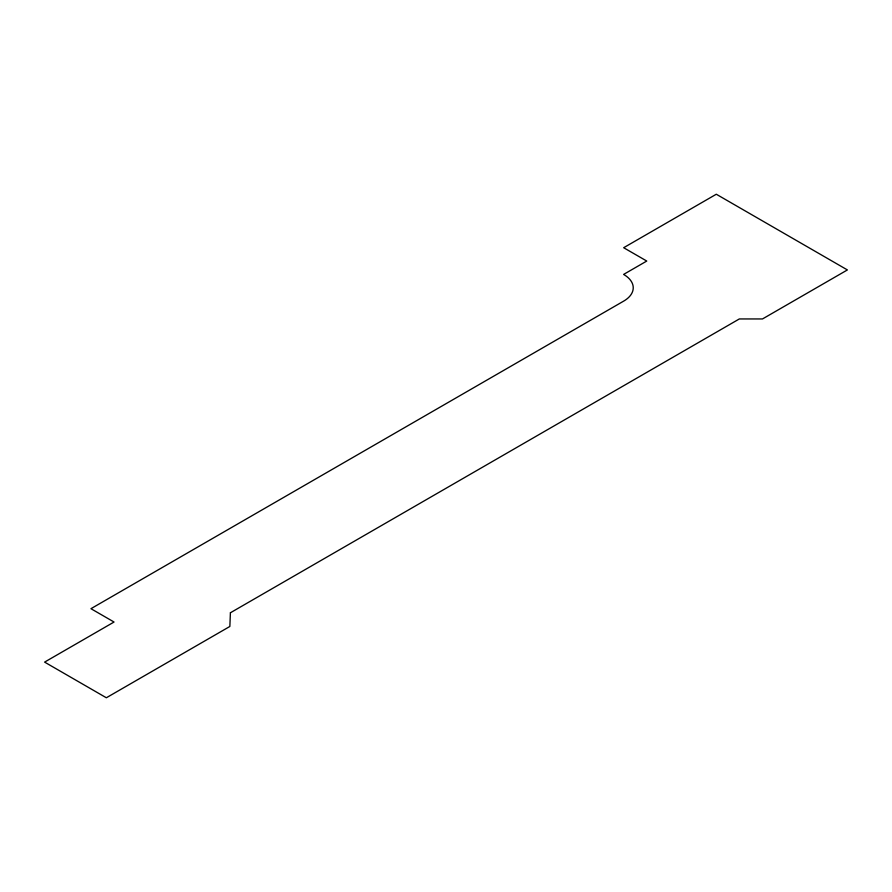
<?xml version="1.0" encoding="UTF-8"?>
<svg xmlns="http://www.w3.org/2000/svg" width="892" height="892" viewBox="0 0 892 892"><rect width="100%" height="100%" fill="white"/><g stroke="black" fill="none" stroke-linecap="round" stroke-linejoin="round"><path stroke-width="1.34" d="M230.404 612.771L229.857 626.463L106.349 697.767L44.6 662.109L114.042 622.025L90.951 608.69L623.664 301.128A32.658 18.855 0 0 0 623.608 274.424L646.767 261.044L623.664 247.72L716.298 194.233L847.4 269.93L762.493 318.946L739.334 318.946L230.404 612.771"/></g></svg>
